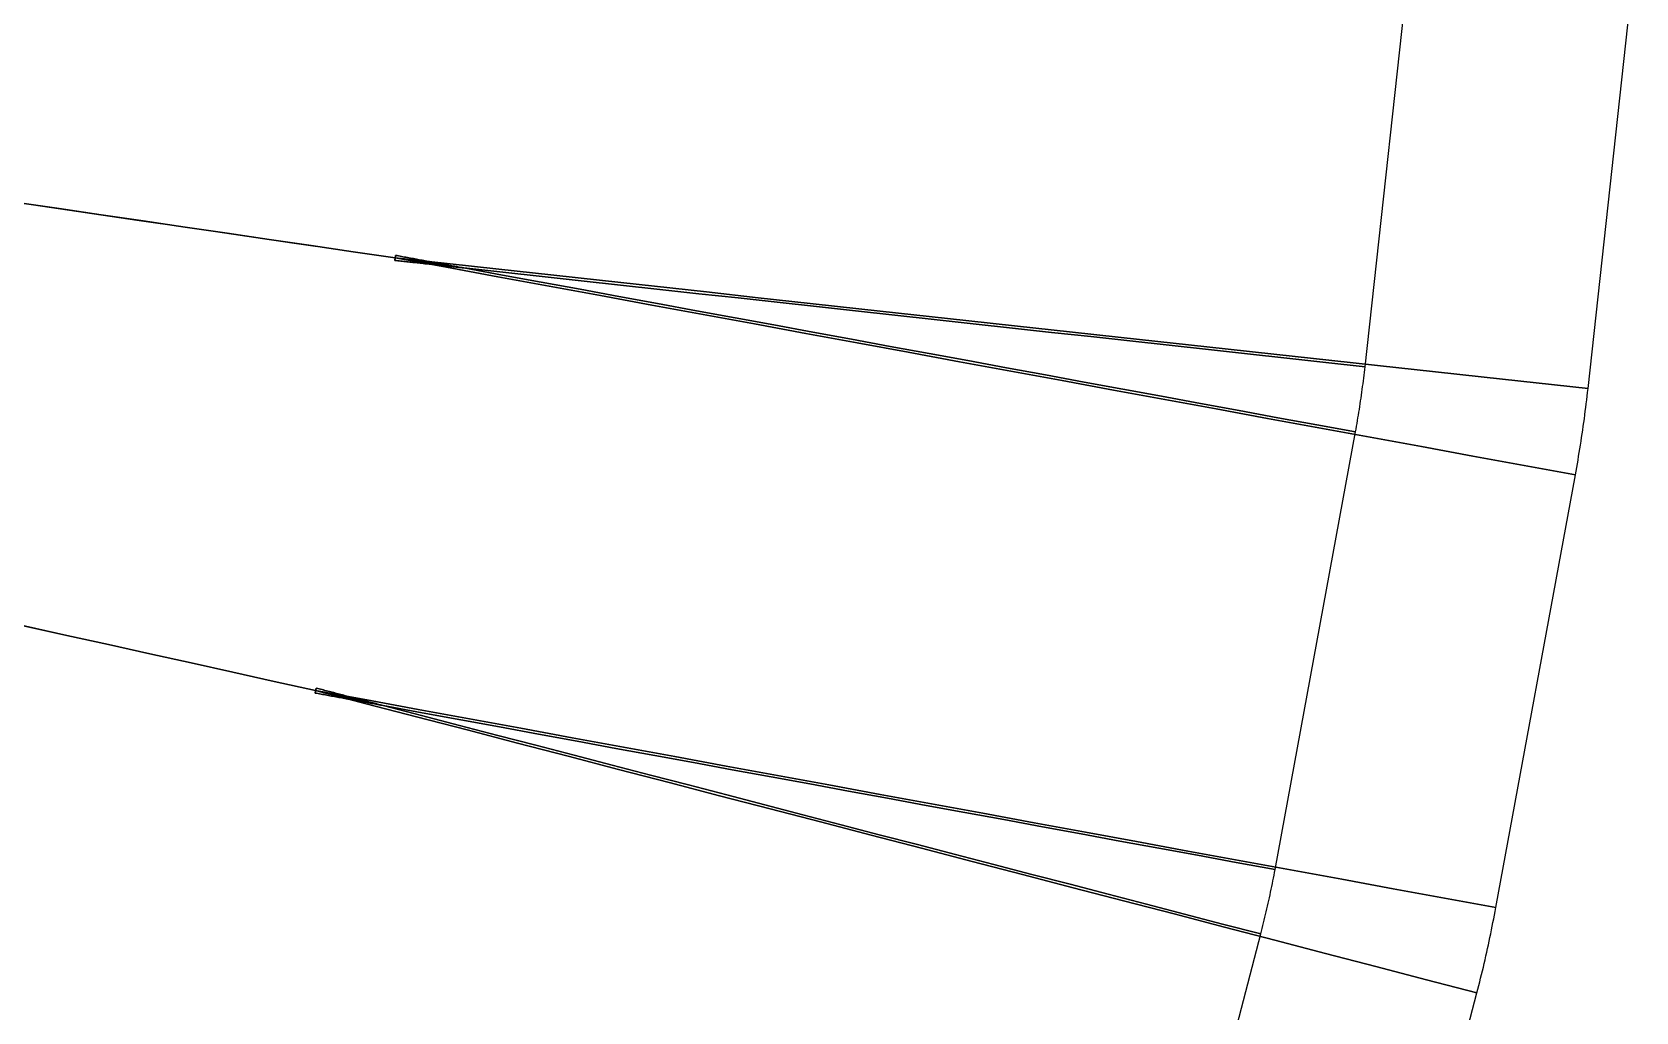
# Model space of a CAD drawing. Header units: millimetres. Extents: x 0 to 262, y -49 to 161.
# Drawn here: x 7.57 to 13.93, y 23.32 to 27.21 of the extents above; entities that cross this region are included whole.
import ezdxf

# ---------------------------------------------------------------- set-up
doc = ezdxf.new("R2010")
doc.units = ezdxf.units.MM
doc.layers.add('FRONT_HIDDEN', color=8, linetype='CONTINUOUS')
doc.layers.add('FRONT_VISIBLE', color=7, linetype='Continuous')

msp = doc.modelspace()

# ---------------------------------------------------------------- linework, layer by layer
at = {"layer": 'FRONT_HIDDEN'}
for points in [[(12.8583, 25.8804), (13.0506, 27.6354)], [(9.0089, 26.3122), (8.8422, 26.3366), (8.6755, 26.361), (8.5087, 26.3855), (8.342, 26.4099), (8.1752, 26.4343), (8.0085, 26.4588), (7.8417, 26.4832), (7.675, 26.5076), (7.5082, 26.5321), (7.3415, 26.5565), (7.1748, 26.5809), (7.008, 26.6054), (6.8413, 26.6298), (6.6745, 26.6542), (6.5078, 26.6787), (6.341, 26.7031), (6.1743, 26.7275), (6.0075, 26.752), (5.8408, 26.7764), (5.6741, 26.8008), (5.5073, 26.8253), (5.3406, 26.8497), (5.1738, 26.8741)], [(9.0089, 26.3122), (8.8422, 26.3366), (8.6755, 26.361), (8.5087, 26.3855), (8.342, 26.4099), (8.1752, 26.4343), (8.0085, 26.4588), (7.8417, 26.4832), (7.675, 26.5076), (7.5082, 26.5321), (7.3415, 26.5565), (7.1748, 26.5809), (7.008, 26.6054), (6.8413, 26.6298), (6.6745, 26.6542), (6.5078, 26.6787), (6.341, 26.7031), (6.1743, 26.7275), (6.0075, 26.752), (5.8408, 26.7764), (5.6741, 26.8008), (5.5073, 26.8253), (5.3406, 26.8497), (5.1738, 26.8741)], [(5.1738, 26.8741), (5.3406, 26.8497), (5.5073, 26.8253), (5.6741, 26.8008), (5.8408, 26.7764), (6.0075, 26.752), (6.1743, 26.7275), (6.341, 26.7031), (6.5078, 26.6787), (6.6745, 26.6542), (6.8413, 26.6298), (7.008, 26.6054), (7.1748, 26.5809), (7.3415, 26.5565), (7.5082, 26.5321), (7.675, 26.5076), (7.8417, 26.4832), (8.0085, 26.4588), (8.1752, 26.4343), (8.342, 26.4099), (8.5087, 26.3855), (8.6755, 26.361), (8.8422, 26.3366), (9.0089, 26.3122)], [(9.0089, 26.3122), (9.0089, 26.3117), (9.0088, 26.3113), (9.0088, 26.3109), (9.0087, 26.3105), (9.0086, 26.31), (9.0086, 26.3096), (9.0085, 26.3092), (9.0084, 26.3087), (9.0084, 26.3083), (9.0083, 26.3079), (9.0082, 26.3074), (9.0082, 26.307), (9.0081, 26.3066), (9.0081, 26.3062), (9.008, 26.3057), (9.0079, 26.3053), (9.0079, 26.3049), (9.0078, 26.3044), (9.0077, 26.304), (9.0077, 26.3036), (9.0076, 26.3031), (9.0076, 26.3027), (9.0075, 26.3023)], [(9.0075, 26.3023), (9.0076, 26.3027), (9.0076, 26.3031), (9.0077, 26.3036), (9.0077, 26.304), (9.0078, 26.3044), (9.0079, 26.3049), (9.0079, 26.3053), (9.008, 26.3057), (9.0081, 26.3062), (9.0081, 26.3066), (9.0082, 26.307), (9.0082, 26.3074), (9.0083, 26.3079), (9.0084, 26.3083), (9.0084, 26.3087), (9.0085, 26.3092), (9.0086, 26.3096), (9.0086, 26.31), (9.0087, 26.3105), (9.0088, 26.3109), (9.0088, 26.3113), (9.0089, 26.3117), (9.0089, 26.3122)], [(9.0075, 26.3023), (9.0134, 26.3016), (9.0194, 26.301), (9.0253, 26.3003), (9.0313, 26.2997), (9.0372, 26.299), (9.0432, 26.2984), (9.0491, 26.2977), (9.0551, 26.2971), (9.061, 26.2964), (9.067, 26.2958), (9.0729, 26.2951), (9.0788, 26.2945), (9.0848, 26.2938), (9.0907, 26.2932), (9.0967, 26.2925), (9.1026, 26.2919), (9.1086, 26.2912), (9.1145, 26.2906), (9.1205, 26.2899), (9.1264, 26.2892), (9.1324, 26.2886), (9.1383, 26.2879), (9.1443, 26.2873)], [(9.1443, 26.2873), (9.1383, 26.2879), (9.1324, 26.2886), (9.1264, 26.2892), (9.1205, 26.2899), (9.1145, 26.2906), (9.1086, 26.2912), (9.1026, 26.2919), (9.0967, 26.2925), (9.0907, 26.2932), (9.0848, 26.2938), (9.0788, 26.2945), (9.0729, 26.2951), (9.067, 26.2958), (9.061, 26.2964), (9.0551, 26.2971), (9.0491, 26.2977), (9.0432, 26.2984), (9.0372, 26.299), (9.0313, 26.2997), (9.0253, 26.3003), (9.0194, 26.301), (9.0134, 26.3016), (9.0075, 26.3023)], [(9.0075, 26.3023), (9.0194, 26.301), (9.0313, 26.2997), (9.0432, 26.2984), (9.0551, 26.2971), (9.067, 26.2958), (9.0788, 26.2945), (9.0907, 26.2932), (9.1026, 26.2919), (9.1145, 26.2906), (9.1264, 26.2892), (9.1383, 26.2879), (9.1502, 26.2866), (9.1621, 26.2853), (9.174, 26.284), (9.1859, 26.2827), (9.1978, 26.2814), (9.2097, 26.2801), (9.2216, 26.2788), (9.2335, 26.2775), (9.2454, 26.2762), (9.2572, 26.2749), (9.2691, 26.2736), (9.281, 26.2723)], [(9.281, 26.2723), (9.2691, 26.2736), (9.2572, 26.2749), (9.2454, 26.2762), (9.2335, 26.2775), (9.2216, 26.2788), (9.2097, 26.2801), (9.1978, 26.2814), (9.1859, 26.2827), (9.174, 26.284), (9.1621, 26.2853), (9.1502, 26.2866), (9.1383, 26.2879), (9.1264, 26.2892), (9.1145, 26.2906), (9.1026, 26.2919), (9.0907, 26.2932), (9.0788, 26.2945), (9.067, 26.2958), (9.0551, 26.2971), (9.0432, 26.2984), (9.0313, 26.2997), (9.0194, 26.301), (9.0075, 26.3023)], [(9.0089, 26.3122), (9.009, 26.3126), (9.0091, 26.313), (9.0091, 26.3135), (9.0092, 26.3139), (9.0093, 26.3143), (9.0093, 26.3148), (9.0094, 26.3152), (9.0094, 26.3156), (9.0095, 26.3161), (9.0096, 26.3165), (9.0096, 26.3169), (9.0097, 26.3173), (9.0098, 26.3178), (9.0098, 26.3182), (9.0099, 26.3186), (9.0099, 26.3191), (9.01, 26.3195), (9.0101, 26.3199), (9.0101, 26.3204), (9.0102, 26.3208), (9.0103, 26.3212), (9.0103, 26.3216), (9.0104, 26.3221)], [(9.0104, 26.3221), (9.0103, 26.3216), (9.0103, 26.3212), (9.0102, 26.3208), (9.0101, 26.3204), (9.0101, 26.3199), (9.01, 26.3195), (9.0099, 26.3191), (9.0099, 26.3186), (9.0098, 26.3182), (9.0098, 26.3178), (9.0097, 26.3173), (9.0096, 26.3169), (9.0096, 26.3165), (9.0095, 26.3161), (9.0094, 26.3156), (9.0094, 26.3152), (9.0093, 26.3148), (9.0093, 26.3143), (9.0092, 26.3139), (9.0091, 26.3135), (9.0091, 26.313), (9.009, 26.3126), (9.0089, 26.3122)], [(13.6929, 25.4508), (13.4893, 25.4883), (13.2856, 25.5257), (13.0819, 25.5632), (12.8783, 25.6006), (12.6746, 25.6381), (12.471, 25.6755), (12.2673, 25.713), (12.0637, 25.7504), (11.86, 25.7879), (11.6564, 25.8253), (11.4527, 25.8628), (11.2491, 25.9002), (11.0454, 25.9377), (10.8418, 25.9751), (10.6381, 26.0126), (10.4345, 26.05), (10.2308, 26.0875), (10.0272, 26.1249), (9.8235, 26.1624), (9.6199, 26.1998), (9.4162, 26.2373), (9.2126, 26.2747), (9.0089, 26.3122)], [(13.7431, 25.7935), (13.5373, 25.8161), (13.3314, 25.8386), (13.1256, 25.8612), (12.9198, 25.8837), (12.7139, 25.9063), (12.5081, 25.9288), (12.3023, 25.9514), (12.0964, 25.9739), (11.8906, 25.9965), (11.6848, 26.019), (11.4789, 26.0416), (11.2731, 26.0641), (11.0673, 26.0867), (10.8614, 26.1092), (10.6556, 26.1318), (10.4498, 26.1543), (10.2439, 26.1769), (10.0381, 26.1994), (9.8323, 26.222), (9.6264, 26.2445), (9.4206, 26.2671), (9.2148, 26.2896), (9.0089, 26.3122)], [(9.0089, 26.3122), (9.0208, 26.3104), (9.0326, 26.3087), (9.0444, 26.307), (9.0563, 26.3052), (9.0681, 26.3035), (9.0799, 26.3018), (9.0918, 26.3), (9.1036, 26.2983), (9.1154, 26.2966), (9.1272, 26.2948), (9.1391, 26.2931), (9.1509, 26.2914), (9.1627, 26.2896), (9.1746, 26.2879), (9.1864, 26.2862), (9.1982, 26.2844), (9.21, 26.2827), (9.2219, 26.281), (9.2337, 26.2792), (9.2455, 26.2775), (9.2574, 26.2758), (9.2692, 26.274), (9.281, 26.2723)], [(9.281, 26.2723), (9.2692, 26.274), (9.2574, 26.2758), (9.2455, 26.2775), (9.2337, 26.2792), (9.2219, 26.281), (9.21, 26.2827), (9.1982, 26.2844), (9.1864, 26.2862), (9.1746, 26.2879), (9.1627, 26.2896), (9.1509, 26.2914), (9.1391, 26.2931), (9.1272, 26.2948), (9.1154, 26.2966), (9.1036, 26.2983), (9.0918, 26.3), (9.0799, 26.3018), (9.0681, 26.3035), (9.0563, 26.3052), (9.0444, 26.307), (9.0326, 26.3087), (9.0208, 26.3104), (9.0089, 26.3122)], [(9.0104, 26.3221), (9.0163, 26.321), (9.0222, 26.3199), (9.028, 26.3188), (9.0339, 26.3178), (9.0398, 26.3167), (9.0457, 26.3156), (9.0516, 26.3145), (9.0575, 26.3134), (9.0633, 26.3123), (9.0692, 26.3113), (9.0751, 26.3102), (9.081, 26.3091), (9.0869, 26.308), (9.0928, 26.3069), (9.0986, 26.3058), (9.1045, 26.3048), (9.1104, 26.3037), (9.1163, 26.3026), (9.1222, 26.3015), (9.1281, 26.3004), (9.1339, 26.2994), (9.1398, 26.2983), (9.1457, 26.2972)], [(9.1457, 26.2972), (9.1398, 26.2983), (9.1339, 26.2994), (9.1281, 26.3004), (9.1222, 26.3015), (9.1163, 26.3026), (9.1104, 26.3037), (9.1045, 26.3048), (9.0986, 26.3058), (9.0928, 26.3069), (9.0869, 26.308), (9.081, 26.3091), (9.0751, 26.3102), (9.0692, 26.3113), (9.0633, 26.3123), (9.0575, 26.3134), (9.0516, 26.3145), (9.0457, 26.3156), (9.0398, 26.3167), (9.0339, 26.3178), (9.028, 26.3188), (9.0222, 26.3199), (9.0163, 26.321), (9.0104, 26.3221)], [(9.0104, 26.3221), (9.0222, 26.3199), (9.0339, 26.3178), (9.0457, 26.3156), (9.0575, 26.3134), (9.0692, 26.3113), (9.081, 26.3091), (9.0928, 26.3069), (9.1045, 26.3048), (9.1163, 26.3026), (9.1281, 26.3004), (9.1398, 26.2983), (9.1516, 26.2961), (9.1634, 26.2939), (9.1751, 26.2918), (9.1869, 26.2896), (9.1987, 26.2875), (9.2104, 26.2853), (9.2222, 26.2831), (9.234, 26.281), (9.2457, 26.2788), (9.2575, 26.2766), (9.2693, 26.2745), (9.281, 26.2723)], [(9.281, 26.2723), (9.2693, 26.2745), (9.2575, 26.2766), (9.2457, 26.2788), (9.234, 26.281), (9.2222, 26.2831), (9.2104, 26.2853), (9.1987, 26.2875), (9.1869, 26.2896), (9.1751, 26.2918), (9.1634, 26.2939), (9.1516, 26.2961), (9.1398, 26.2983), (9.1281, 26.3004), (9.1163, 26.3026), (9.1045, 26.3048), (9.0928, 26.3069), (9.081, 26.3091), (9.0692, 26.3113), (9.0575, 26.3134), (9.0457, 26.3156), (9.0339, 26.3178), (9.0222, 26.3199), (9.0104, 26.3221)], [(9.1457, 26.2972), (9.1516, 26.2961), (9.1575, 26.295), (9.1634, 26.2939), (9.1692, 26.2929), (9.1751, 26.2918), (9.181, 26.2907), (9.1869, 26.2896), (9.1928, 26.2885), (9.1987, 26.2875), (9.2045, 26.2864), (9.2104, 26.2853), (9.2163, 26.2842), (9.2222, 26.2831), (9.2281, 26.282), (9.234, 26.281), (9.2398, 26.2799), (9.2457, 26.2788), (9.2516, 26.2777), (9.2575, 26.2766), (9.2634, 26.2756), (9.2693, 26.2745), (9.2751, 26.2734), (9.281, 26.2723)], [(9.281, 26.2723), (9.2751, 26.2734), (9.2693, 26.2745), (9.2634, 26.2756), (9.2575, 26.2766), (9.2516, 26.2777), (9.2457, 26.2788), (9.2398, 26.2799), (9.234, 26.281), (9.2281, 26.282), (9.2222, 26.2831), (9.2163, 26.2842), (9.2104, 26.2853), (9.2045, 26.2864), (9.1987, 26.2875), (9.1928, 26.2885), (9.1869, 26.2896), (9.181, 26.2907), (9.1751, 26.2918), (9.1692, 26.2929), (9.1634, 26.2939), (9.1575, 26.295), (9.1516, 26.2961), (9.1457, 26.2972)], [(9.1443, 26.2873), (9.1502, 26.2866), (9.1562, 26.286), (9.1621, 26.2853), (9.168, 26.2847), (9.174, 26.284), (9.1799, 26.2834), (9.1859, 26.2827), (9.1918, 26.2821), (9.1978, 26.2814), (9.2037, 26.2808), (9.2097, 26.2801), (9.2156, 26.2795), (9.2216, 26.2788), (9.2275, 26.2782), (9.2335, 26.2775), (9.2394, 26.2769), (9.2454, 26.2762), (9.2513, 26.2756), (9.2572, 26.2749), (9.2632, 26.2743), (9.2691, 26.2736), (9.2751, 26.273), (9.281, 26.2723)], [(9.281, 26.2723), (9.2751, 26.273), (9.2691, 26.2736), (9.2632, 26.2743), (9.2572, 26.2749), (9.2513, 26.2756), (9.2454, 26.2762), (9.2394, 26.2769), (9.2335, 26.2775), (9.2275, 26.2782), (9.2216, 26.2788), (9.2156, 26.2795), (9.2097, 26.2801), (9.2037, 26.2808), (9.1978, 26.2814), (9.1918, 26.2821), (9.1859, 26.2827), (9.1799, 26.2834), (9.174, 26.284), (9.168, 26.2847), (9.1621, 26.2853), (9.1562, 26.286), (9.1502, 26.2866), (9.1443, 26.2873)], [(9.281, 26.2723), (9.4349, 26.244), (9.5888, 26.2157), (9.7427, 26.1874), (9.8966, 26.1591), (10.0505, 26.1308), (10.2043, 26.1025), (10.3582, 26.0742), (10.5121, 26.0459), (10.666, 26.0176), (10.8199, 25.9893), (10.9738, 25.961), (11.1276, 25.9327), (11.2815, 25.9044), (11.4354, 25.8761), (11.5893, 25.8478), (11.7432, 25.8195), (11.8971, 25.7912), (12.0509, 25.7629), (12.2048, 25.7346), (12.3587, 25.7063), (12.5126, 25.678), (12.6665, 25.6497), (12.8204, 25.6214)], [(12.8204, 25.6214), (12.6665, 25.6497), (12.5126, 25.678), (12.3587, 25.7063), (12.2048, 25.7346), (12.0509, 25.7629), (11.8971, 25.7912), (11.7432, 25.8195), (11.5893, 25.8478), (11.4354, 25.8761), (11.2815, 25.9044), (11.1276, 25.9327), (10.9738, 25.961), (10.8199, 25.9893), (10.666, 26.0176), (10.5121, 26.0459), (10.3582, 26.0742), (10.2043, 26.1025), (10.0505, 26.1308), (9.8966, 26.1591), (9.7427, 26.1874), (9.5888, 26.2157), (9.4349, 26.244), (9.281, 26.2723)], [(9.281, 26.2723), (9.4349, 26.244), (9.5888, 26.2157), (9.7427, 26.1874), (9.8966, 26.1591), (10.0504, 26.1308), (10.2043, 26.1025), (10.3582, 26.0742), (10.5121, 26.0459), (10.666, 26.0176), (10.8199, 25.9893), (10.9738, 25.961), (11.1276, 25.9327), (11.2815, 25.9044), (11.4354, 25.8761), (11.5893, 25.8478), (11.7432, 25.8195), (11.8971, 25.7912), (12.0509, 25.7629), (12.2048, 25.7346), (12.3587, 25.7063), (12.5126, 25.678), (12.6665, 25.6497), (12.8204, 25.6214)], [(12.8204, 25.6214), (12.6665, 25.6497), (12.5126, 25.678), (12.3587, 25.7063), (12.2048, 25.7346), (12.0509, 25.7629), (11.8971, 25.7912), (11.7432, 25.8195), (11.5893, 25.8478), (11.4354, 25.8761), (11.2815, 25.9044), (11.1276, 25.9327), (10.9738, 25.961), (10.8199, 25.9893), (10.666, 26.0176), (10.5121, 26.0459), (10.3582, 26.0742), (10.2043, 26.1025), (10.0504, 26.1308), (9.8966, 26.1591), (9.7427, 26.1874), (9.5888, 26.2157), (9.4349, 26.244), (9.281, 26.2723)], [(9.281, 26.2723), (9.4366, 26.2553), (9.5921, 26.2382), (9.7476, 26.2212), (9.9032, 26.2042), (10.0587, 26.1871), (10.2142, 26.1701), (10.3698, 26.153), (10.5253, 26.136), (10.6808, 26.119), (10.8364, 26.1019), (10.9919, 26.0849), (11.1474, 26.0678), (11.303, 26.0508), (11.4585, 26.0338), (11.614, 26.0167), (11.7696, 25.9997), (11.9251, 25.9826), (12.0806, 25.9656), (12.2362, 25.9486), (12.3917, 25.9315), (12.5472, 25.9145), (12.7028, 25.8974), (12.8583, 25.8804)], [(12.8583, 25.8804), (12.7028, 25.8974), (12.5472, 25.9145), (12.3917, 25.9315), (12.2362, 25.9486), (12.0806, 25.9656), (11.9251, 25.9826), (11.7696, 25.9997), (11.614, 26.0167), (11.4585, 26.0338), (11.303, 26.0508), (11.1474, 26.0678), (10.9919, 26.0849), (10.8364, 26.1019), (10.6808, 26.119), (10.5253, 26.136), (10.3698, 26.153), (10.2142, 26.1701), (10.0587, 26.1871), (9.9032, 26.2042), (9.7476, 26.2212), (9.5921, 26.2382), (9.4366, 26.2553), (9.281, 26.2723)], [(9.281, 26.2723), (9.4366, 26.2553), (9.5921, 26.2382), (9.7476, 26.2212), (9.9032, 26.2042), (10.0587, 26.1871), (10.2142, 26.1701), (10.3698, 26.153), (10.5253, 26.136), (10.6808, 26.119), (10.8364, 26.1019), (10.9919, 26.0849), (11.1474, 26.0678), (11.303, 26.0508), (11.4585, 26.0338), (11.614, 26.0167), (11.7696, 25.9997), (11.9251, 25.9826), (12.0806, 25.9656), (12.2362, 25.9486), (12.3917, 25.9315), (12.5472, 25.9145), (12.7028, 25.8974), (12.8583, 25.8804)], [(12.8583, 25.8804), (12.7028, 25.8974), (12.5472, 25.9145), (12.3917, 25.9315), (12.2362, 25.9486), (12.0806, 25.9656), (11.9251, 25.9826), (11.7696, 25.9997), (11.614, 26.0167), (11.4585, 26.0338), (11.303, 26.0508), (11.1474, 26.0678), (10.9919, 26.0849), (10.8364, 26.1019), (10.6808, 26.119), (10.5253, 26.136), (10.3698, 26.153), (10.2142, 26.1701), (10.0587, 26.1871), (9.9032, 26.2042), (9.7476, 26.2212), (9.5921, 26.2382), (9.4366, 26.2553), (9.281, 26.2723)], [(12.8204, 25.6214), (12.8224, 25.6327), (12.8244, 25.6439), (12.8263, 25.6551), (12.8282, 25.6663), (12.8301, 25.6775), (12.8319, 25.6887), (12.8338, 25.7), (12.8355, 25.7112), (12.8373, 25.7225), (12.839, 25.7337), (12.8407, 25.745), (12.8423, 25.7562), (12.844, 25.7675), (12.8455, 25.7788), (12.8471, 25.7901), (12.8486, 25.8013), (12.8501, 25.8126), (12.8515, 25.8239), (12.853, 25.8352), (12.8543, 25.8465), (12.8557, 25.8578), (12.857, 25.8691), (12.8583, 25.8804)], [(12.5011, 23.8851), (12.8204, 25.6214)], [(8.6932, 24.5955), (8.5287, 24.632), (8.3642, 24.6684), (8.1997, 24.7049), (8.0351, 24.7414), (7.8706, 24.7779), (7.7061, 24.8144), (7.5416, 24.8509), (7.377, 24.8874), (7.2125, 24.9239), (7.048, 24.9603), (6.8834, 24.9968), (6.7189, 25.0333), (6.5544, 25.0698), (6.3899, 25.1063), (6.2253, 25.1428), (6.0608, 25.1793), (5.8963, 25.2157), (5.7318, 25.2522), (5.5672, 25.2887), (5.4027, 25.3252), (5.2382, 25.3617), (5.0736, 25.3982), (4.9091, 25.4347)], [(8.6932, 24.5955), (8.5287, 24.632), (8.3642, 24.6684), (8.1997, 24.7049), (8.0351, 24.7414), (7.8706, 24.7779), (7.7061, 24.8144), (7.5416, 24.8509), (7.377, 24.8874), (7.2125, 24.9239), (7.048, 24.9603), (6.8834, 24.9968), (6.7189, 25.0333), (6.5544, 25.0698), (6.3899, 25.1063), (6.2253, 25.1428), (6.0608, 25.1793), (5.8963, 25.2157), (5.7318, 25.2522), (5.5672, 25.2887), (5.4027, 25.3252), (5.2382, 25.3617), (5.0736, 25.3982), (4.9091, 25.4347)], [(4.9091, 25.4347), (5.0736, 25.3982), (5.2382, 25.3617), (5.4027, 25.3252), (5.5672, 25.2887), (5.7318, 25.2522), (5.8963, 25.2157), (6.0608, 25.1793), (6.2253, 25.1428), (6.3899, 25.1063), (6.5544, 25.0698), (6.7189, 25.0333), (6.8834, 24.9968), (7.048, 24.9603), (7.2125, 24.9239), (7.377, 24.8874), (7.5416, 24.8509), (7.7061, 24.8144), (7.8706, 24.7779), (8.0351, 24.7414), (8.1997, 24.7049), (8.3642, 24.6684), (8.5287, 24.632), (8.6932, 24.5955)], [(8.6932, 24.5955), (8.6932, 24.595), (8.6931, 24.5946), (8.693, 24.5942), (8.6929, 24.5938), (8.6928, 24.5933), (8.6927, 24.5929), (8.6926, 24.5925), (8.6925, 24.5921), (8.6924, 24.5916), (8.6923, 24.5912), (8.6922, 24.5908), (8.6921, 24.5904), (8.692, 24.5899), (8.6919, 24.5895), (8.6918, 24.5891), (8.6917, 24.5887), (8.6916, 24.5883), (8.6916, 24.5878), (8.6915, 24.5874), (8.6914, 24.587), (8.6913, 24.5866), (8.6912, 24.5861), (8.6911, 24.5857)], [(8.6911, 24.5857), (8.6912, 24.5861), (8.6913, 24.5866), (8.6914, 24.587), (8.6915, 24.5874), (8.6916, 24.5878), (8.6916, 24.5883), (8.6917, 24.5887), (8.6918, 24.5891), (8.6919, 24.5895), (8.692, 24.5899), (8.6921, 24.5904), (8.6922, 24.5908), (8.6923, 24.5912), (8.6924, 24.5916), (8.6925, 24.5921), (8.6926, 24.5925), (8.6927, 24.5929), (8.6928, 24.5933), (8.6929, 24.5938), (8.693, 24.5942), (8.6931, 24.5946), (8.6932, 24.595), (8.6932, 24.5955)], [(8.6911, 24.5857), (8.697, 24.5846), (8.7028, 24.5835), (8.7087, 24.5825), (8.7146, 24.5814), (8.7205, 24.5803), (8.7264, 24.5792), (8.7323, 24.5781), (8.7381, 24.577), (8.744, 24.576), (8.7499, 24.5749), (8.7558, 24.5738), (8.7617, 24.5727), (8.7676, 24.5716), (8.7735, 24.5706), (8.7793, 24.5695), (8.7852, 24.5684), (8.7911, 24.5673), (8.797, 24.5662), (8.8029, 24.5651), (8.8088, 24.5641), (8.8146, 24.563), (8.8205, 24.5619), (8.8264, 24.5608)], [(8.8264, 24.5608), (8.8205, 24.5619), (8.8146, 24.563), (8.8088, 24.5641), (8.8029, 24.5651), (8.797, 24.5662), (8.7911, 24.5673), (8.7852, 24.5684), (8.7793, 24.5695), (8.7735, 24.5706), (8.7676, 24.5716), (8.7617, 24.5727), (8.7558, 24.5738), (8.7499, 24.5749), (8.744, 24.576), (8.7381, 24.577), (8.7323, 24.5781), (8.7264, 24.5792), (8.7205, 24.5803), (8.7146, 24.5814), (8.7087, 24.5825), (8.7028, 24.5835), (8.697, 24.5846), (8.6911, 24.5857)], [(8.6911, 24.5857), (8.7028, 24.5835), (8.7146, 24.5814), (8.7264, 24.5792), (8.7381, 24.577), (8.7499, 24.5749), (8.7617, 24.5727), (8.7735, 24.5706), (8.7852, 24.5684), (8.797, 24.5662), (8.8088, 24.5641), (8.8205, 24.5619), (8.8323, 24.5597), (8.8441, 24.5576), (8.8558, 24.5554), (8.8676, 24.5532), (8.8794, 24.5511), (8.8911, 24.5489), (8.9029, 24.5468), (8.9147, 24.5446), (8.9264, 24.5424), (8.9382, 24.5403), (8.95, 24.5381), (8.9617, 24.5359)], [(8.9617, 24.5359), (8.95, 24.5381), (8.9382, 24.5403), (8.9264, 24.5424), (8.9147, 24.5446), (8.9029, 24.5468), (8.8911, 24.5489), (8.8794, 24.5511), (8.8676, 24.5532), (8.8558, 24.5554), (8.8441, 24.5576), (8.8323, 24.5597), (8.8205, 24.5619), (8.8088, 24.5641), (8.797, 24.5662), (8.7852, 24.5684), (8.7735, 24.5706), (8.7617, 24.5727), (8.7499, 24.5749), (8.7381, 24.577), (8.7264, 24.5792), (8.7146, 24.5814), (8.7028, 24.5835), (8.6911, 24.5857)], [(8.6932, 24.5955), (8.6933, 24.5959), (8.6934, 24.5963), (8.6935, 24.5967), (8.6936, 24.5972), (8.6937, 24.5976), (8.6938, 24.598), (8.6939, 24.5984), (8.694, 24.5989), (8.6941, 24.5993), (8.6942, 24.5997), (8.6943, 24.6001), (8.6944, 24.6006), (8.6945, 24.601), (8.6946, 24.6014), (8.6947, 24.6018), (8.6948, 24.6023), (8.6949, 24.6027), (8.6949, 24.6031), (8.695, 24.6035), (8.6951, 24.604), (8.6952, 24.6044), (8.6953, 24.6048), (8.6954, 24.6052)], [(8.6954, 24.6052), (8.6953, 24.6048), (8.6952, 24.6044), (8.6951, 24.604), (8.695, 24.6035), (8.6949, 24.6031), (8.6949, 24.6027), (8.6948, 24.6023), (8.6947, 24.6018), (8.6946, 24.6014), (8.6945, 24.601), (8.6944, 24.6006), (8.6943, 24.6001), (8.6942, 24.5997), (8.6941, 24.5993), (8.694, 24.5989), (8.6939, 24.5984), (8.6938, 24.598), (8.6937, 24.5976), (8.6936, 24.5972), (8.6935, 24.5967), (8.6934, 24.5963), (8.6933, 24.5959), (8.6932, 24.5955)], [(13.3022, 23.396), (13.1018, 23.4481), (12.9014, 23.5003), (12.701, 23.5524), (12.5007, 23.6046), (12.3003, 23.6567), (12.0999, 23.7089), (11.8995, 23.761), (11.6991, 23.8132), (11.4987, 23.8653), (11.2983, 23.9175), (11.0979, 23.9696), (10.8975, 24.0218), (10.6971, 24.0739), (10.4968, 24.1261), (10.2964, 24.1783), (10.096, 24.2304), (9.8956, 24.2826), (9.6952, 24.3347), (9.4948, 24.3869), (9.2944, 24.439), (9.094, 24.4912), (8.8936, 24.5433), (8.6932, 24.5955)], [(13.3772, 23.7341), (13.1736, 23.7716), (12.9699, 23.809), (12.7663, 23.8465), (12.5626, 23.8839), (12.359, 23.9214), (12.1553, 23.9588), (11.9517, 23.9963), (11.748, 24.0337), (11.5444, 24.0712), (11.3407, 24.1086), (11.1371, 24.1461), (10.9334, 24.1835), (10.7298, 24.221), (10.5261, 24.2584), (10.3225, 24.2959), (10.1188, 24.3333), (9.9152, 24.3708), (9.7115, 24.4082), (9.5079, 24.4457), (9.3042, 24.4831), (9.1005, 24.5206), (8.8969, 24.558), (8.6932, 24.5955)], [(8.6932, 24.5955), (8.7049, 24.5929), (8.7166, 24.5903), (8.7283, 24.5877), (8.7399, 24.5851), (8.7516, 24.5825), (8.7633, 24.5799), (8.775, 24.5774), (8.7866, 24.5748), (8.7983, 24.5722), (8.81, 24.5696), (8.8216, 24.567), (8.8333, 24.5644), (8.845, 24.5618), (8.8567, 24.5592), (8.8683, 24.5566), (8.88, 24.5541), (8.8917, 24.5515), (8.9034, 24.5489), (8.915, 24.5463), (8.9267, 24.5437), (8.9384, 24.5411), (8.95, 24.5385), (8.9617, 24.5359)], [(8.9617, 24.5359), (8.95, 24.5385), (8.9384, 24.5411), (8.9267, 24.5437), (8.915, 24.5463), (8.9034, 24.5489), (8.8917, 24.5515), (8.88, 24.5541), (8.8683, 24.5566), (8.8567, 24.5592), (8.845, 24.5618), (8.8333, 24.5644), (8.8216, 24.567), (8.81, 24.5696), (8.7983, 24.5722), (8.7866, 24.5748), (8.775, 24.5774), (8.7633, 24.5799), (8.7516, 24.5825), (8.7399, 24.5851), (8.7283, 24.5877), (8.7166, 24.5903), (8.7049, 24.5929), (8.6932, 24.5955)], [(8.6954, 24.6052), (8.7012, 24.6037), (8.707, 24.6022), (8.7128, 24.6007), (8.7186, 24.5992), (8.7244, 24.5977), (8.7302, 24.5962), (8.7359, 24.5947), (8.7417, 24.5932), (8.7475, 24.5917), (8.7533, 24.5902), (8.7591, 24.5887), (8.7649, 24.5872), (8.7707, 24.5857), (8.7765, 24.5841), (8.7823, 24.5826), (8.788, 24.5811), (8.7938, 24.5796), (8.7996, 24.5781), (8.8054, 24.5766), (8.8112, 24.5751), (8.817, 24.5736), (8.8228, 24.5721), (8.8286, 24.5706)], [(8.8286, 24.5706), (8.8228, 24.5721), (8.817, 24.5736), (8.8112, 24.5751), (8.8054, 24.5766), (8.7996, 24.5781), (8.7938, 24.5796), (8.788, 24.5811), (8.7823, 24.5826), (8.7765, 24.5841), (8.7707, 24.5857), (8.7649, 24.5872), (8.7591, 24.5887), (8.7533, 24.5902), (8.7475, 24.5917), (8.7417, 24.5932), (8.7359, 24.5947), (8.7302, 24.5962), (8.7244, 24.5977), (8.7186, 24.5992), (8.7128, 24.6007), (8.707, 24.6022), (8.7012, 24.6037), (8.6954, 24.6052)], [(8.6954, 24.6052), (8.707, 24.6022), (8.7186, 24.5992), (8.7302, 24.5962), (8.7417, 24.5932), (8.7533, 24.5902), (8.7649, 24.5872), (8.7765, 24.5841), (8.788, 24.5811), (8.7996, 24.5781), (8.8112, 24.5751), (8.8228, 24.5721), (8.8344, 24.5691), (8.8459, 24.5661), (8.8575, 24.5631), (8.8691, 24.56), (8.8807, 24.557), (8.8922, 24.554), (8.9038, 24.551), (8.9154, 24.548), (8.927, 24.545), (8.9386, 24.542), (8.9501, 24.5389), (8.9617, 24.5359)], [(8.9617, 24.5359), (8.9501, 24.5389), (8.9386, 24.542), (8.927, 24.545), (8.9154, 24.548), (8.9038, 24.551), (8.8922, 24.554), (8.8807, 24.557), (8.8691, 24.56), (8.8575, 24.5631), (8.8459, 24.5661), (8.8344, 24.5691), (8.8228, 24.5721), (8.8112, 24.5751), (8.7996, 24.5781), (8.788, 24.5811), (8.7765, 24.5841), (8.7649, 24.5872), (8.7533, 24.5902), (8.7417, 24.5932), (8.7302, 24.5962), (8.7186, 24.5992), (8.707, 24.6022), (8.6954, 24.6052)], [(8.8264, 24.5608), (8.8323, 24.5597), (8.8382, 24.5587), (8.8441, 24.5576), (8.8499, 24.5565), (8.8558, 24.5554), (8.8617, 24.5543), (8.8676, 24.5532), (8.8735, 24.5522), (8.8794, 24.5511), (8.8852, 24.55), (8.8911, 24.5489), (8.897, 24.5478), (8.9029, 24.5468), (8.9088, 24.5457), (8.9147, 24.5446), (8.9205, 24.5435), (8.9264, 24.5424), (8.9323, 24.5413), (8.9382, 24.5403), (8.9441, 24.5392), (8.95, 24.5381), (8.9558, 24.537), (8.9617, 24.5359)], [(8.9617, 24.5359), (8.9558, 24.537), (8.95, 24.5381), (8.9441, 24.5392), (8.9382, 24.5403), (8.9323, 24.5413), (8.9264, 24.5424), (8.9205, 24.5435), (8.9147, 24.5446), (8.9088, 24.5457), (8.9029, 24.5468), (8.897, 24.5478), (8.8911, 24.5489), (8.8852, 24.55), (8.8794, 24.5511), (8.8735, 24.5522), (8.8676, 24.5532), (8.8617, 24.5543), (8.8558, 24.5554), (8.8499, 24.5565), (8.8441, 24.5576), (8.8382, 24.5587), (8.8323, 24.5597), (8.8264, 24.5608)], [(8.8286, 24.5706), (8.8344, 24.5691), (8.8401, 24.5676), (8.8459, 24.5661), (8.8517, 24.5646), (8.8575, 24.5631), (8.8633, 24.5615), (8.8691, 24.56), (8.8749, 24.5585), (8.8807, 24.557), (8.8865, 24.5555), (8.8922, 24.554), (8.898, 24.5525), (8.9038, 24.551), (8.9096, 24.5495), (8.9154, 24.548), (8.9212, 24.5465), (8.927, 24.545), (8.9328, 24.5435), (8.9386, 24.542), (8.9444, 24.5405), (8.9501, 24.5389), (8.9559, 24.5374), (8.9617, 24.5359)], [(8.9617, 24.5359), (8.9559, 24.5374), (8.9501, 24.5389), (8.9444, 24.5405), (8.9386, 24.542), (8.9328, 24.5435), (8.927, 24.545), (8.9212, 24.5465), (8.9154, 24.548), (8.9096, 24.5495), (8.9038, 24.551), (8.898, 24.5525), (8.8923, 24.554), (8.8865, 24.5555), (8.8807, 24.557), (8.8749, 24.5585), (8.8691, 24.56), (8.8633, 24.5615), (8.8575, 24.5631), (8.8517, 24.5646), (8.8459, 24.5661), (8.8401, 24.5676), (8.8344, 24.5691), (8.8286, 24.5706)], [(8.9617, 24.5359), (9.1131, 24.4965), (9.2646, 24.4571), (9.416, 24.4177), (9.5674, 24.3783), (9.7188, 24.3389), (9.8702, 24.2995), (10.0217, 24.2601), (10.1731, 24.2207), (10.3245, 24.1813), (10.4759, 24.1419), (10.6273, 24.1024), (10.7788, 24.063), (10.9302, 24.0236), (11.0816, 23.9842), (11.233, 23.9448), (11.3845, 23.9054), (11.5359, 23.866), (11.6873, 23.8266), (11.8387, 23.7872), (11.9901, 23.7478), (12.1416, 23.7084), (12.293, 23.669), (12.4444, 23.6295)], [(12.4444, 23.6295), (12.293, 23.669), (12.1416, 23.7084), (11.9901, 23.7478), (11.8387, 23.7872), (11.6873, 23.8266), (11.5359, 23.866), (11.3845, 23.9054), (11.233, 23.9448), (11.0816, 23.9842), (10.9302, 24.0236), (10.7788, 24.063), (10.6273, 24.1024), (10.4759, 24.1419), (10.3245, 24.1813), (10.1731, 24.2207), (10.0217, 24.2601), (9.8702, 24.2995), (9.7188, 24.3389), (9.5674, 24.3783), (9.416, 24.4177), (9.2646, 24.4571), (9.1131, 24.4965), (8.9617, 24.5359)], [(8.9617, 24.5359), (9.1131, 24.4965), (9.2646, 24.4571), (9.416, 24.4177), (9.5674, 24.3783), (9.7188, 24.3389), (9.8702, 24.2995), (10.0217, 24.2601), (10.1731, 24.2207), (10.3245, 24.1813), (10.4759, 24.1419), (10.6273, 24.1024), (10.7788, 24.063), (10.9302, 24.0236), (11.0816, 23.9842), (11.233, 23.9448), (11.3844, 23.9054), (11.5359, 23.866), (11.6873, 23.8266), (11.8387, 23.7872), (11.9901, 23.7478), (12.1415, 23.7084), (12.293, 23.669), (12.4444, 23.6296)], [(12.4444, 23.6296), (12.293, 23.669), (12.1415, 23.7084), (11.9901, 23.7478), (11.8387, 23.7872), (11.6873, 23.8266), (11.5359, 23.866), (11.3844, 23.9054), (11.233, 23.9448), (11.0816, 23.9842), (10.9302, 24.0236), (10.7788, 24.063), (10.6273, 24.1024), (10.4759, 24.1419), (10.3245, 24.1813), (10.1731, 24.2207), (10.0217, 24.2601), (9.8702, 24.2995), (9.7188, 24.3389), (9.5674, 24.3783), (9.416, 24.4177), (9.2646, 24.4571), (9.1131, 24.4965), (8.9617, 24.5359)], [(8.9617, 24.5359), (9.1156, 24.5076), (9.2695, 24.4793), (9.4234, 24.451), (9.5773, 24.4227), (9.7311, 24.3944), (9.885, 24.3661), (10.0389, 24.3378), (10.1928, 24.3095), (10.3467, 24.2812), (10.5006, 24.2529), (10.6544, 24.2247), (10.8083, 24.1964), (10.9622, 24.1681), (11.1161, 24.1398), (11.27, 24.1115), (11.4239, 24.0832), (11.5778, 24.0549), (11.7316, 24.0266), (11.8855, 23.9983), (12.0394, 23.97), (12.1933, 23.9417), (12.3472, 23.9134), (12.5011, 23.8851)], [(12.5011, 23.8851), (12.3472, 23.9134), (12.1933, 23.9417), (12.0394, 23.97), (11.8855, 23.9983), (11.7316, 24.0266), (11.5778, 24.0549), (11.4239, 24.0832), (11.27, 24.1115), (11.1161, 24.1398), (10.9622, 24.1681), (10.8083, 24.1964), (10.6544, 24.2247), (10.5006, 24.2529), (10.3467, 24.2812), (10.1928, 24.3095), (10.0389, 24.3378), (9.885, 24.3661), (9.7311, 24.3944), (9.5773, 24.4227), (9.4234, 24.451), (9.2695, 24.4793), (9.1156, 24.5076), (8.9617, 24.5359)], [(8.9617, 24.5359), (9.1156, 24.5076), (9.2695, 24.4793), (9.4234, 24.451), (9.5773, 24.4227), (9.7311, 24.3944), (9.885, 24.3661), (10.0389, 24.3378), (10.1928, 24.3095), (10.3467, 24.2812), (10.5006, 24.253), (10.6544, 24.2247), (10.8083, 24.1964), (10.9622, 24.1681), (11.1161, 24.1398), (11.27, 24.1115), (11.4239, 24.0832), (11.5777, 24.0549), (11.7316, 24.0266), (11.8855, 23.9983), (12.0394, 23.97), (12.1933, 23.9417), (12.3472, 23.9134), (12.501, 23.8851)], [(12.501, 23.8851), (12.3472, 23.9134), (12.1933, 23.9417), (12.0394, 23.97), (11.8855, 23.9983), (11.7316, 24.0266), (11.5777, 24.0549), (11.4239, 24.0832), (11.27, 24.1115), (11.1161, 24.1398), (10.9622, 24.1681), (10.8083, 24.1964), (10.6544, 24.2247), (10.5006, 24.253), (10.3467, 24.2812), (10.1928, 24.3095), (10.0389, 24.3378), (9.885, 24.3661), (9.7311, 24.3944), (9.5773, 24.4227), (9.4234, 24.451), (9.2695, 24.4793), (9.1156, 24.5076), (8.9617, 24.5359)], [(12.4444, 23.6296), (12.4472, 23.6406), (12.45, 23.6516), (12.4528, 23.6627), (12.4555, 23.6737), (12.4582, 23.6848), (12.4608, 23.6958), (12.4635, 23.7069), (12.466, 23.718), (12.4686, 23.7291), (12.4711, 23.7402), (12.4736, 23.7513), (12.4761, 23.7624), (12.4785, 23.7735), (12.4809, 23.7846), (12.4833, 23.7958), (12.4856, 23.8069), (12.4879, 23.8181), (12.4902, 23.8292), (12.4924, 23.8404), (12.4946, 23.8515), (12.4968, 23.8627), (12.4989, 23.8739), (12.501, 23.8851)], [(11.9997, 21.921), (12.4444, 23.6295)]]:
    msp.add_lwpolyline(points, dxfattribs=at)
at = {"layer": 'FRONT_VISIBLE'}
for points in [[(13.7431, 25.7935), (13.9332, 27.5286)], [(4.2936, 27.0031), (4.4987, 26.973), (4.7037, 26.943), (4.9087, 26.913), (5.1137, 26.8829), (5.3187, 26.8529), (5.5237, 26.8228), (5.7287, 26.7928), (5.9337, 26.7628), (6.1388, 26.7327), (6.3438, 26.7027), (6.5488, 26.6727), (6.7538, 26.6426), (6.9588, 26.6126), (7.1638, 26.5825), (7.3688, 26.5525), (7.5738, 26.5225), (7.7789, 26.4924), (7.9839, 26.4624), (8.1889, 26.4323), (8.3939, 26.4023), (8.5989, 26.3723), (8.8039, 26.3422), (9.0089, 26.3122)], [(9.0089, 26.3122), (9.2126, 26.2747), (9.4162, 26.2373), (9.6199, 26.1998), (9.8235, 26.1624), (10.0272, 26.1249), (10.2308, 26.0875), (10.4345, 26.05), (10.6381, 26.0126), (10.8418, 25.9751), (11.0454, 25.9377), (11.2491, 25.9002), (11.4527, 25.8628), (11.6564, 25.8253), (11.86, 25.7879), (12.0637, 25.7504), (12.2673, 25.713), (12.471, 25.6755), (12.6746, 25.6381), (12.8783, 25.6006), (13.0819, 25.5632), (13.2856, 25.5257), (13.4893, 25.4883), (13.6929, 25.4508)], [(9.0089, 26.3122), (9.2148, 26.2896), (9.4206, 26.2671), (9.6264, 26.2445), (9.8323, 26.222), (10.0381, 26.1994), (10.2439, 26.1769), (10.4498, 26.1543), (10.6556, 26.1318), (10.8614, 26.1092), (11.0673, 26.0867), (11.2731, 26.0641), (11.4789, 26.0416), (11.6848, 26.019), (11.8906, 25.9965), (12.0964, 25.9739), (12.3023, 25.9514), (12.5081, 25.9288), (12.7139, 25.9063), (12.9198, 25.8837), (13.1256, 25.8612), (13.3314, 25.8386), (13.5373, 25.8161), (13.7431, 25.7935)], [(13.6929, 25.4508), (13.6956, 25.4656), (13.6983, 25.4805), (13.7009, 25.4953), (13.7034, 25.5102), (13.7059, 25.525), (13.7084, 25.5399), (13.7108, 25.5547), (13.7132, 25.5696), (13.7155, 25.5845), (13.7178, 25.5994), (13.72, 25.6143), (13.7222, 25.6292), (13.7243, 25.6441), (13.7264, 25.659), (13.7285, 25.6739), (13.7305, 25.6889), (13.7324, 25.7038), (13.7343, 25.7187), (13.7362, 25.7337), (13.738, 25.7486), (13.7397, 25.7636), (13.7415, 25.7786), (13.7431, 25.7935)], [(4.0406, 25.6273), (4.2429, 25.5824), (4.4452, 25.5375), (4.6475, 25.4927), (4.8498, 25.4478), (5.0521, 25.403), (5.2544, 25.3581), (5.4566, 25.3132), (5.6589, 25.2684), (5.8612, 25.2235), (6.0635, 25.1787), (6.2658, 25.1338), (6.4681, 25.0889), (6.6704, 25.0441), (6.8727, 24.9992), (7.0749, 24.9544), (7.2772, 24.9095), (7.4795, 24.8646), (7.6818, 24.8198), (7.8841, 24.7749), (8.0864, 24.7301), (8.2887, 24.6852), (8.491, 24.6403), (8.6932, 24.5955)], [(13.3772, 23.7341), (13.6929, 25.4508)], [(8.6932, 24.5955), (8.8936, 24.5433), (9.094, 24.4912), (9.2944, 24.439), (9.4948, 24.3869), (9.6952, 24.3347), (9.8956, 24.2826), (10.096, 24.2304), (10.2964, 24.1783), (10.4968, 24.1261), (10.6971, 24.0739), (10.8975, 24.0218), (11.0979, 23.9696), (11.2983, 23.9175), (11.4987, 23.8653), (11.6991, 23.8132), (11.8995, 23.761), (12.0999, 23.7089), (12.3003, 23.6567), (12.5007, 23.6046), (12.701, 23.5524), (12.9014, 23.5003), (13.1018, 23.4481), (13.3022, 23.396)], [(8.6932, 24.5955), (8.8969, 24.558), (9.1005, 24.5206), (9.3042, 24.4831), (9.5079, 24.4457), (9.7115, 24.4082), (9.9152, 24.3708), (10.1188, 24.3333), (10.3225, 24.2959), (10.5261, 24.2584), (10.7298, 24.221), (10.9334, 24.1835), (11.1371, 24.1461), (11.3407, 24.1086), (11.5444, 24.0712), (11.748, 24.0337), (11.9517, 23.9963), (12.1553, 23.9588), (12.359, 23.9214), (12.5626, 23.8839), (12.7663, 23.8465), (12.9699, 23.809), (13.1736, 23.7716), (13.3772, 23.7341)], [(13.3022, 23.396), (13.306, 23.4105), (13.3097, 23.4251), (13.3134, 23.4397), (13.317, 23.4544), (13.3206, 23.469), (13.3241, 23.4836), (13.3276, 23.4983), (13.3311, 23.513), (13.3345, 23.5276), (13.3378, 23.5423), (13.3412, 23.557), (13.3444, 23.5717), (13.3476, 23.5864), (13.3508, 23.6012), (13.3539, 23.6159), (13.357, 23.6306), (13.36, 23.6454), (13.363, 23.6602), (13.3659, 23.6749), (13.3688, 23.6897), (13.3717, 23.7045), (13.3745, 23.7193), (13.3772, 23.7341)], [(12.8626, 21.7067), (13.3022, 23.396)]]:
    msp.add_lwpolyline(points, dxfattribs=at)

doc.saveas('drawing.dxf')
